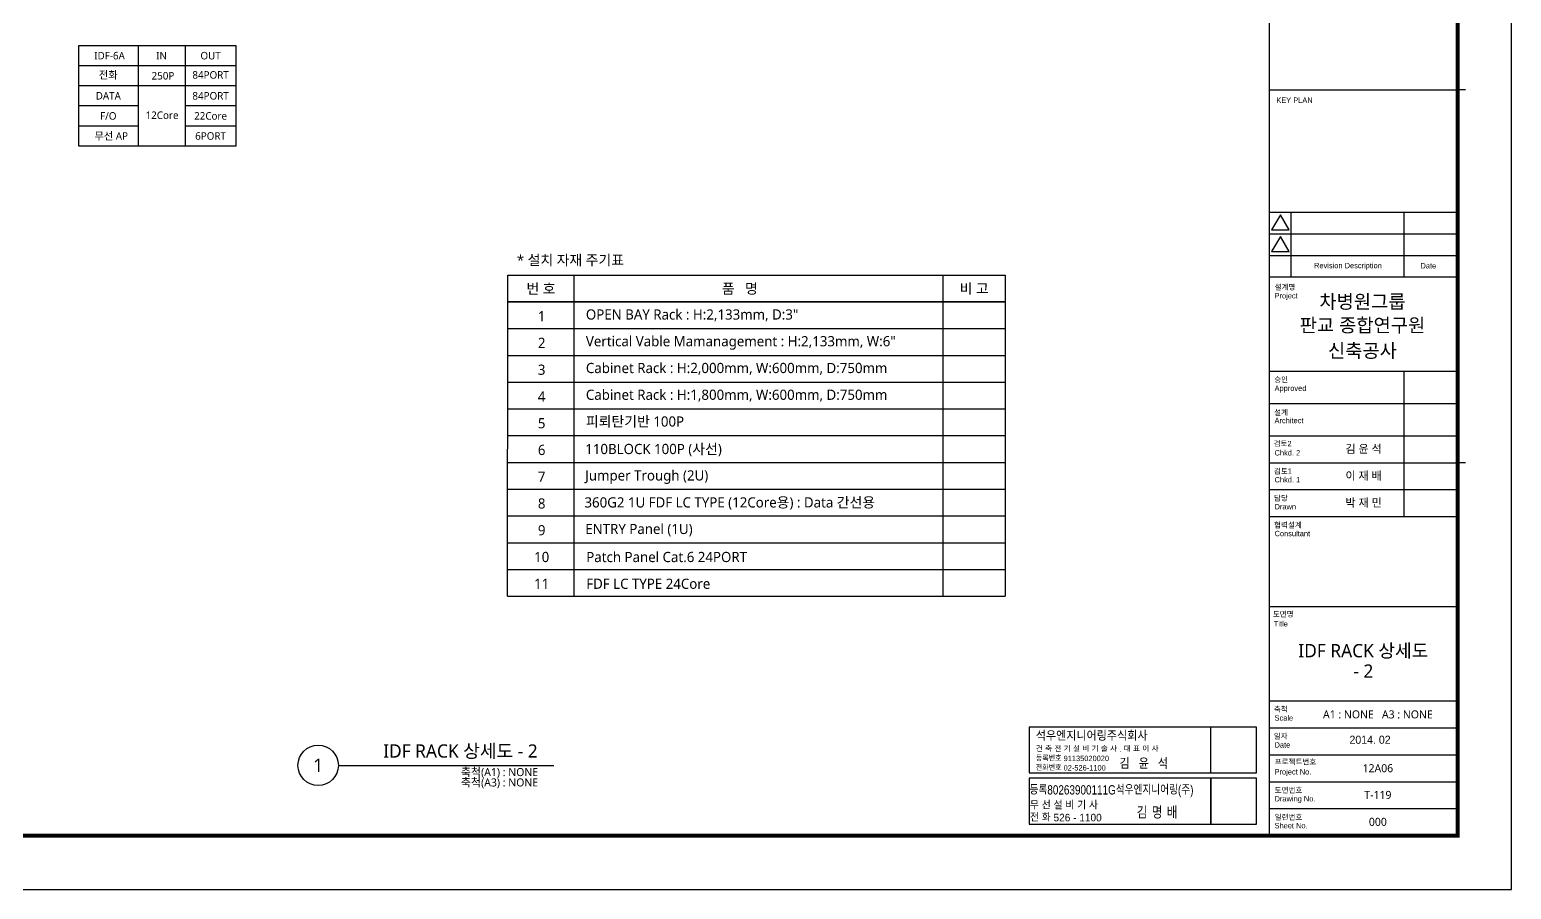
# Model space of a CAD drawing. Header units: millimetres. Extents: x -1589 to 88627, y 12943 to 76663.
# Drawn here: x 29557 to 88627, y 12943 to 47203 of the extents above; entities that cross this region are included whole.
import ezdxf
from ezdxf.enums import TextEntityAlignment as Align

# ---------------------------------------------------------------- set-up
doc = ezdxf.new("R2010")
doc.units = ezdxf.units.MM
doc.header["$LTSCALE"] = 200
for name, color, linetype in [('001dmp-FORM', 7, 'Continuous'), ('003dmp-TIT', 2, 'Continuous'), ('1', 1, 'Continuous'), ('2', 2, 'Continuous'), ('form', 7, 'Continuous'), ('TEXT', 3, 'Continuous')]:
    doc.layers.add(name, color=color, linetype=linetype)
doc.styles.add('GHM1', font='GEM1', dxfattribs={"bigfont": 'GHM1'})
doc.styles.add('sukwoo', font='malgun.ttf')
doc.styles.add('돋움', font='Dotum.ttf')

# ---------------------------------------------------------------- blocks, each defined once
blk = doc.blocks.new('FORM_ELEC_SUKWOO$0$')
at = {"layer": '001dmp-FORM'}
for p, q in [((158458, 57114), (157881, 57114)), ((145846, 47108), (145221, 48188)), ((145959, 48364), (145959, 43749)), ((154035, 48364), (154035, 43749)), ((144420, 46826), (157881, 46826)), ((144596, 47108), (145846, 47108)), ((145846, 45570), (145221, 46650)), ((144596, 45570), (145846, 45570)), ((144420, 45288), (157881, 45288)), ((144420, 43749), (157881, 43749)), ((144420, 37018), (157881, 37018)), ((154035, 37018), (154035, 26634)), ((144420, 34711), (157881, 34711)), ((144420, 32403), (157881, 32403)), ((144420, 30480), (157881, 30480)), ((158458, 30480), (157881, 30480)), ((144420, 28557), (157881, 28557)), ((144420, 26634), (157881, 26634)), ((157881, 20192), (144420, 20192)), ((144420, 13461), (157881, 13461)), ((144420, 11538), (157881, 11538)), ((144420, 9615), (157881, 9615)), ((144420, 7692), (157881, 7692)), ((144420, 5769), (157881, 5769))]:
    blk.add_line(p, q, dxfattribs=at)
at = {"layer": '001dmp-FORM', "color": 30}
blk.add_lwpolyline([(161727, 114228), (0, 114228), (0, 0), (161727, 0)], close=True, dxfattribs=at)
at = {"layer": '001dmp-FORM', "const_width": 288}
blk.add_lwpolyline([(5769, 3846), (5769, 110382), (157881, 110382), (157881, 3846)], close=True, dxfattribs=at)
at = {"layer": '001dmp-FORM', "const_width": 96.2}
for points in [[(144420, 3846), (144420, 110382)], [(144420, 57114), (157881, 57114)], [(144420, 48364), (157881, 48364)]]:
    blk.add_lwpolyline(points, dxfattribs=at)
at = {"layer": '001dmp-FORM'}
for points in [[(145221, 48188), (144596, 47108)], [(145221, 46650), (144596, 45570)]]:
    blk.add_lwpolyline(points, dxfattribs=at)
at = {"layer": '001dmp-FORM', "color": 3, "linetype": 'Continuous', "style": '돋움'}
for s, p in [('KEY PLAN', (144929, 56186)), ('승인', (144781, 36229)), ('설계', (144775, 33876)), ('검토2', (144737, 31652)), ('검토1', (144755, 29688)), ('담당', (144767, 27761)), ('협력설계', (144767, 25838)), ('도면명', (144683, 19468)), ('축척', (144750, 12681)), ('일자', (144750, 10758)), ('프로젝트번호', (144814, 8925)), ('도면번호', (144810, 6895)), ('일련번호', (144810, 4972))]:
    blk.add_text(s, height=384.6, dxfattribs=at).set_placement(p)
for s, height, p in [('Revision Description', 384.61, (150049, 44563)), ('Date', 384.6, (155796, 44550))]:
    blk.add_text(s, height=height, dxfattribs=at).set_placement(p, align=Align.MIDDLE_CENTER)
for s, height, p in [('설계명', 384.6, (144805, 43024)), ('Project', 384.6, (144805, 42409)), ('Approved', 384.6, (144805, 35801)), ('Architect', 384.6, (144805, 33494)), ('Chkd. 2', 384.6, (144805, 31187)), ('Chkd. 1', 384.6, (144805, 29264)), ('Drawn', 384.6, (144805, 27341)), ('Consultant', 384.6, (144805, 25418)), ('Title', 384.6, (144751, 18974)), ('Scale', 384.6, (144805, 12243)), ('Date', 384.6, (144805, 10320)), ('Project No.', 384.61, (144805, 8397)), ('Drawing No.', 384.61, (144805, 6474)), ('Sheet No.', 384.6, (144805, 4551))]:
    blk.add_text(s, height=height, dxfattribs=at).set_placement(p, align=Align.MIDDLE_LEFT)
at = {"layer": '001dmp-FORM', "color": 3, "style": '돋움'}
for s, p in [('차병원그룹', (151086, 41999)), ('판교 종합연구원', (151086, 40320)), ('신축공사', (151086, 38495))]:
    blk.add_text(s, height=980.7, dxfattribs=at).set_placement(p, align=Align.MIDDLE)
at = {"layer": '001dmp-FORM', "style": '돋움'}
for s, p in [('김 윤 석', (151167, 31468)), ('이 재 배', (151167, 29545)), ('박 재 민', (151167, 27622))]:
    blk.add_text(s, height=576.9, rotation=0.00002, dxfattribs=at).set_placement(p, align=Align.MIDDLE_CENTER)
at = {"layer": '001dmp-FORM', "color": 3, "style": '돋움'}
blk.add_text('2014. 02', height=576.9, rotation=0.00002, dxfattribs=at).set_placement((151629, 10689), align=Align.MIDDLE_CENTER)
blk = doc.blocks.new('FORM_ELEC_SUKWOO')
at = {"layer": '001dmp-FORM'}
blk.add_blockref('FORM_ELEC_SUKWOO$0$', (12, -1), dxfattribs=at)
blk = doc.blocks.new('A$C5DED600C')
at = {"layer": 'form', "color": 1}
blk.add_lwpolyline([(0, 0), (67.5, 0), (67.5, 17), (0, 17)], close=True, dxfattribs=at)
at = {"layer": 'form', "color": 7, "style": 'GHM1'}
for s, height, width, p in [('석우엔지니어링주식회사', 3.6, 1.2, (2.51, 11.96)), ('건 축 전 기 설 비 기 술 사 . 대 표 이 사', 2, 1.1, (2.51, 7.88)), ('김  윤  석', 4, 1.1, (33.61, 1.5))]:
    blk.add_text(s, height=height, dxfattribs=dict(at, width=width)).set_placement(p)
for s, p in [('등록번호 91135020020', (2.51, 4.38)), ('전화번호 02-526-1100', (2.51, 0.88))]:
    blk.add_text(s, height=2, dxfattribs=at).set_placement(p)
blk = doc.blocks.new('A$C4B1C78CA')
at = {"color": 1}
blk.add_lwpolyline([(0, -17), (67.5, -17), (67.5, 0), (0, 0)], close=True, dxfattribs=at)
at = {"layer": 'form', "color": 1}
blk.add_lwpolyline([(67.5, -17), (84.5, -17), (84.5, 0), (67.5, 0)], close=True, dxfattribs=at)
blk.add_lwpolyline([(67.5, -17), (84.5, -17), (84.5, 0), (67.5, 0)], close=True, dxfattribs=at)
at = {"color": 7, "style": 'GHM1', "width": 0.8}
blk.add_text('등록80263900111G석우엔지니어링(주)', height=3.45, dxfattribs=at).set_placement((0.19, -6.03))
at = {"color": 7, "style": 'GHM1'}
for s, height, p in [('무 선 설 비 기 사', 2.8, (0.33, -11.5)), ('김 명 배', 4.5, (40.01, -15)), ('전 화 526 - 1100', 2.8, (0.33, -16))]:
    blk.add_text(s, height=height, dxfattribs=at).set_placement(p)

msp = doc.modelspace()

# ---------------------------------------------------------------- linework, layer by layer
at = {"layer": '003dmp-TIT'}
msp.add_line((41865, 17885), (50456, 17885), dxfattribs=at)
msp.add_circle((41060, 17885), 805, dxfattribs=at)
at = {"layer": '1', "color": 8}
for p, q in [((33882, 46566), (33882, 42566)), ((35762, 46566), (35762, 42566)), ((37779, 44966), (31518, 44966)), ((33882, 44166), (31518, 44166)), ((37779, 44166), (35762, 44166)), ((31518, 43366), (33882, 43366)), ((35762, 43366), (37779, 43366))]:
    msp.add_line(p, q, dxfattribs=at)
at = {"layer": '1', "color": 1}
msp.add_line((37779, 45766), (31518, 45766), dxfattribs=at)
at = {"layer": '1', "color": 7}
for p, q in [((48616, 37423), (68445, 37423)), ((48616, 37423), (68444, 37423)), ((48616, 36356), (48616, 37423)), ((51269, 24626), (51269, 37423)), ((65976, 24626), (65977, 37423)), ((68444, 37423), (68444, 24626)), ((48614, 24626), (48616, 36356)), ((48616, 36356), (68445, 36356)), ((68444, 36356), (48616, 36356)), ((48616, 35290), (68445, 35290)), ((48616, 34223), (68445, 34223)), ((48616, 33157), (68445, 33157)), ((48615, 32091), (68445, 32091)), ((48615, 31024), (68445, 31024)), ((48615, 29958), (68445, 29958)), ((48615, 28891), (68445, 28891)), ((48615, 27825), (68445, 27825)), ((48614, 26759), (68445, 26759)), ((48614, 25692), (68445, 25692)), ((48614, 24626), (68445, 24626))]:
    msp.add_line(p, q, dxfattribs=at)
at = {"layer": '1', "color": 1}
msp.add_lwpolyline([(31518, 46566), (37779, 46566), (37779, 42566), (31518, 42566)], close=True, dxfattribs=at)
at = {"layer": 'form', "color": 1}
for points in [[(76639, 17584), (78463, 17584), (78463, 19408), (76639, 19408)], [(76639, 15546), (78463, 15546), (78463, 17370), (76639, 17370)], [(76639, 15546), (78463, 15546), (78463, 17370), (76639, 17370)]]:
    msp.add_lwpolyline(points, close=True, dxfattribs=at)

# ---------------------------------------------------------------- block references
at = {"color": 4, "xscale": 0.5578271106950633, "yscale": 0.5578271106950633, "zscale": 0.5578271106950633}
msp.add_blockref('FORM_ELEC_SUKWOO', (-1596, 12944), dxfattribs=at)
at = {"color": 2, "linetype": 'Continuous', "xscale": 107.2722319060563, "yscale": 107.2722319060563, "zscale": 107.2722319060563}
msp.add_blockref('A$C4B1C78CA', (69399, 17370), dxfattribs=at)
at = {"layer": 'form', "color": 3, "xscale": 107.2722319060563, "yscale": 107.2722319060563, "zscale": 107.2722319060563}
msp.add_blockref('A$C5DED600C', (69399, 17584), dxfattribs=at)

# ---------------------------------------------------------------- texts
at = {"layer": '001dmp-FORM', "color": 3, "style": 'sukwoo'}
for s, height, p in [('IDF RACK 상세도', 530, (82727, 22455)), ('- 2', 530, (82727, 21644)), ('A1 : NONE   A3 : NONE', 320, (83305, 19916)), ('12A06', 320, (83305, 17771)), ('T-119', 320, (83305, 16707)), ('000', 320, (83305, 15635))]:
    msp.add_text(s, height=height, rotation=0.00002, dxfattribs=at).set_placement(p, align=Align.MIDDLE_CENTER)
at = {"layer": '003dmp-TIT', "style": 'sukwoo'}
msp.add_text('IDF RACK 상세도 - 2', height=530, rotation=0, dxfattribs=at).set_placement((49811, 18033), align=Align.BOTTOM_RIGHT)
msp.add_text('1', height=536, rotation=0, dxfattribs=at).set_placement((41060, 17885), align=Align.MIDDLE_CENTER)
at = {"layer": '003dmp-TIT', "color": 3, "style": 'sukwoo'}
for s, p in [('축척(A1) : NONE', (49828, 17777)), ('축척(A3) : NONE', (49828, 17364))]:
    msp.add_text(s, height=320, rotation=0, dxfattribs=at).set_placement(p, align=Align.TOP_RIGHT)
at = {"layer": '2', "color": 7, "style": 'sukwoo'}
for s, height, p in [('* 설치 자재 주기표', 406.25, (51117, 38026)), ('번 호', 406.3, (49943, 36889)), ('품   명', 406.3, (57868, 36889)), ('비 고', 406.3, (67210, 36889))]:
    msp.add_text(s, height=height, dxfattribs=at).set_placement(p, align=Align.MIDDLE)
for s, height, p in [('OPEN BAY Rack : H:2,133mm, D:3"', 406.25, (51733, 35650)), ('Vertical Vable Mamanagement : H:2,133mm, W:6"', 406.25, (51733, 34584)), ('Cabinet Rack : H:2,000mm, W:600mm, D:750mm', 406.25, (51733, 33517)), ('Cabinet Rack : H:1,800mm, W:600mm, D:750mm', 406.25, (51733, 32451)), ('피뢰탄기반 100P', 406.3, (51733, 31385)), ('110BLOCK 100P (사선)', 406.25, (51707, 30289)), ('Jumper Trough (2U)', 406.25, (51707, 29236)), ('360G2 1U FDF LC TYPE (12Core용) : Data 간선용', 406.25, (51675, 28161)), ('ENTRY Panel (1U)', 406.25, (51707, 27103)), ('Patch Panel Cat.6 24PORT ', 406.25, (51746, 25985)), ('FDF LC TYPE 24Core', 406.25, (51746, 24919))]:
    msp.add_text(s, height=height, dxfattribs=at).set_placement(p)
for s, height, p in [('1', 406, (49970, 35583)), ('2', 406, (49970, 34517)), ('3', 406, (49970, 33450)), ('4', 406, (49970, 32384)), ('5', 406, (49970, 31317)), ('6', 406, (49970, 30251)), ('7', 406, (49970, 29185)), ('8', 406, (49970, 28118)), ('9', 406, (49970, 27052)), ('10', 406.3, (49970, 25985)), ('11', 406.3, (49970, 24919))]:
    msp.add_text(s, height=height, dxfattribs=at).set_placement(p, align=Align.CENTER)
at = {"layer": 'TEXT', "color": 3, "style": 'sukwoo'}
for s, p in [('IDF-6A', (32743, 46166)), ('IN', (34815, 46166)), ('OUT', (36770, 46166))]:
    msp.add_text(s, height=300, dxfattribs=at).set_placement(p, align=Align.MIDDLE_CENTER)
at = {"layer": 'TEXT', "color": 7, "style": 'sukwoo'}
for s, p in [('전화', (32693, 45399)), ('250P', (34872, 45366)), ('84PORT', (36770, 45399)), ('DATA', (32693, 44566)), ('84PORT', (36770, 44566)), ('F/O', (32693, 43766)), ('12Core', (34836, 43793)), ('22Core', (36770, 43766)), ('무선 AP', (32808, 42966)), ('6PORT', (36770, 42966))]:
    msp.add_text(s, height=300, dxfattribs=at).set_placement(p, align=Align.MIDDLE_CENTER)

doc.saveas('drawing.dxf')
